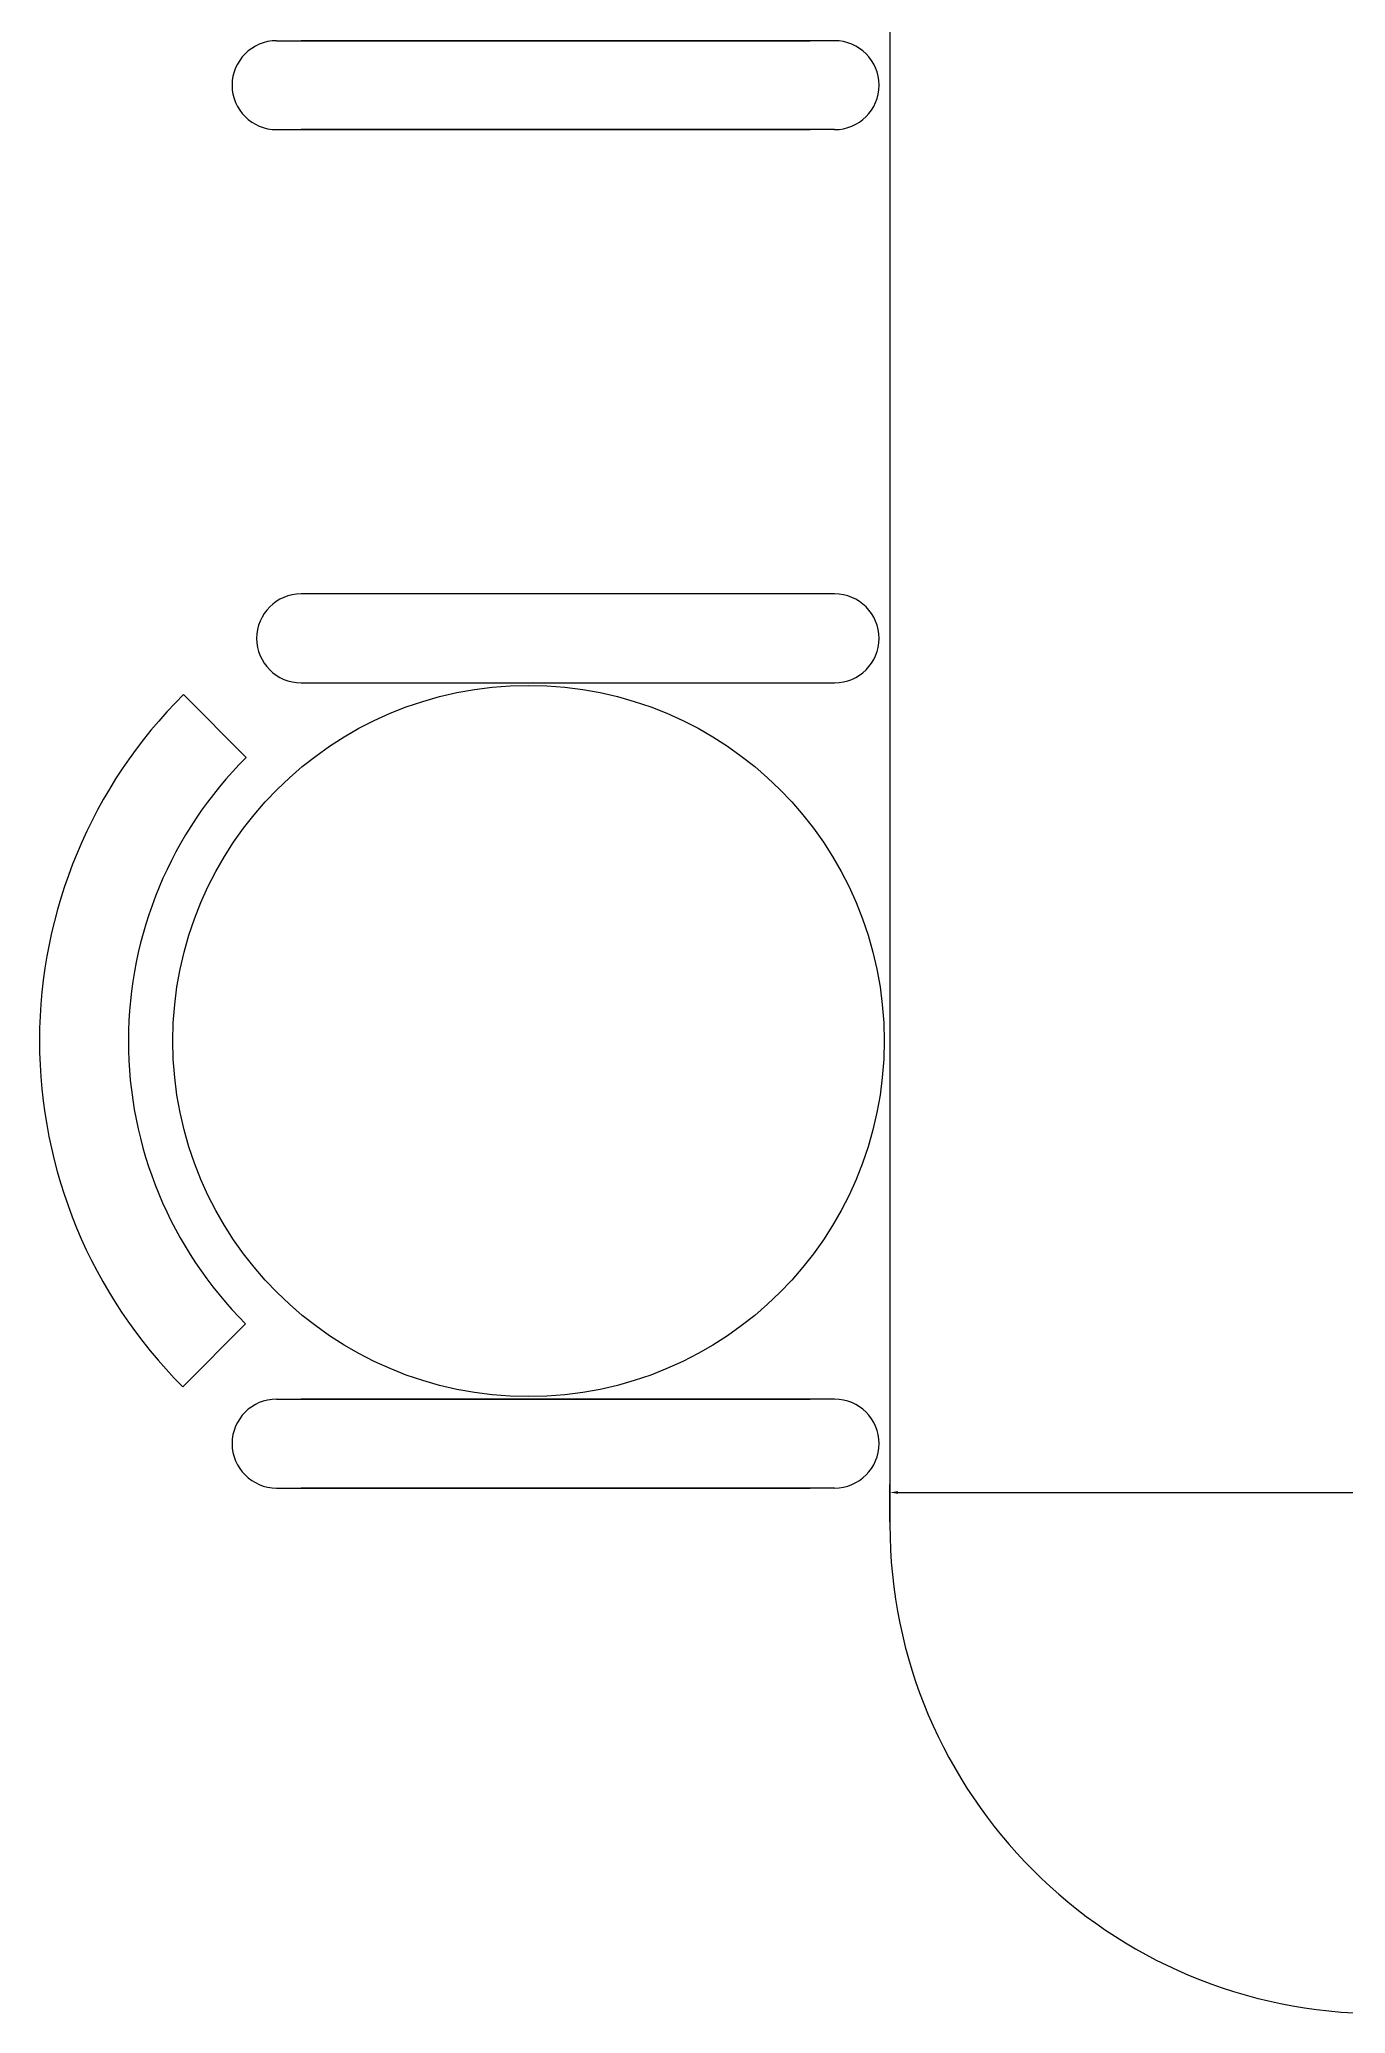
# Model space of a CAD drawing. Header units: inches. Extents: x -97 to 379, y 139 to 535.
# Drawn here: x 227.49 to 256.86, y 312.87 to 357.28 of the extents above; entities that cross this region are included whole.
import ezdxf

# ---------------------------------------------------------------- set-up
doc = ezdxf.new("R2010")
doc.units = ezdxf.units.IN
doc.header["$MEASUREMENT"] = 0
for name, color, linetype in [('chair', 6, 'Continuous'), ('furniture', 80, 'Continuous'), ('table', 202, 'Continuous')]:
    doc.layers.add(name, color=color, linetype=linetype)
doc.styles.add('Annotative', font='Times New Roman.ttf', dxfattribs={"height": 6})
doc.dimstyles.new('textstyle1', dxfattribs={"dimtxt": 0.18, "dimasz": 0.18, "dimexe": 0.18, "dimexo": 0.0625, "dimgap": 0.09, "dimtad": 0, "dimtih": 1, "dimtoh": 1, "dimdec": 4, "dimzin": 0, "dimdsep": 46, "dimlunit": 4, "dimtxsty": 'Annotative', "dimcen": 0.09, "dimadec": 0, "dimazin": 0, "dimtfac": 1, "dimtdec": 4, "dimtofl": 0, "dimtmove": 0, "dimatfit": 3, "dimfxl": 1, "dimtolj": 1, "dimtzin": 0, "dimarcsym": 0})

# ---------------------------------------------------------------- blocks, each defined once
blk = doc.blocks.new('*D42')
at = {"layer": 'Defpoints', "color": 0, "transparency": 16777216}
for p in [(302.615, 324.595), (246.615, 323.873), (302.615, 323.873)]:
    blk.add_point(p, dxfattribs=at)
at = {"layer": 'furniture', "color": 0, "lineweight": -2, "transparency": 16777216}
for p, q in [((246.615, 323.936), (246.615, 324.775)), ((302.615, 323.936), (302.615, 324.775)), ((246.795, 324.595), (266.436, 324.595)), ((302.435, 324.595), (282.794, 324.595))]:
    blk.add_line(p, q, dxfattribs=at)
at = {"layer": 'furniture', "color": 0, "transparency": 16777216}
for points in [[(246.795, 324.625), (246.795, 324.565), (246.615, 324.595)], [(302.435, 324.625), (302.435, 324.565), (302.615, 324.595)]]:
    blk.add_solid(points, dxfattribs=at)
at = {"layer": 'furniture', "color": 0, "transparency": 16777216, "insert": (274.615, 324.595), "char_height": 6, "attachment_point": 5, "style": 'Annotative'}
blk.add_mtext('\\A1;4\'-8"', dxfattribs=at)

msp = doc.modelspace()

# ---------------------------------------------------------------- linework, layer by layer
at = {"layer": 'chair', "color": 6}
for p, q in [((232.8183, 357.25475), (244.8183, 357.25475)), ((245.37068, 357.25475), (233.37068, 357.25475)), ((232.8183, 355.25475), (244.8183, 355.25475)), ((245.37068, 355.25475), (233.37068, 355.25475)), ((245.37068, 344.80956), (233.37068, 344.80956)), ((245.37068, 344.80956), (233.37068, 344.80956)), ((232.13728, 341.13193), (230.7265, 342.54956)), ((232.13728, 341.13193), (230.7265, 342.54956)), ((233.37068, 342.80956), (245.37068, 342.80956)), ((233.37068, 342.80956), (245.37068, 342.80956)), ((232.12321, 328.38723), (230.7093, 326.97272)), ((232.12321, 328.38723), (230.7093, 326.97272)), ((232.8183, 326.69556), (244.8183, 326.69556)), ((232.8183, 326.69556), (244.8183, 326.69556)), ((245.37068, 326.69556), (233.37068, 326.69556)), ((245.37068, 326.69556), (233.37068, 326.69556)), ((232.8183, 324.69556), (244.8183, 324.69556)), ((232.8183, 324.69556), (244.8183, 324.69556)), ((245.37068, 324.69556), (233.37068, 324.69556)), ((245.37068, 324.69556), (233.37068, 324.69556))]:
    msp.add_line(p, q, dxfattribs=at)
msp.add_circle((238.4858, 334.75256), 8, dxfattribs=at)
msp.add_circle((238.4858, 334.75256), 8, dxfattribs=at)
for centre, radius, start, end in [((232.8183, 356.25475), 1, 90, 270), ((245.37068, 356.25475), 1, 270, 90), ((233.37068, 343.80956), 1, 90, 270), ((233.37068, 343.80956), 1, 90, 270), ((245.37068, 343.80956), 1, 270, 90), ((245.37068, 343.80956), 1, 270, 90), ((238.4858, 334.75256), 11, 134.861134, 225.012294), ((238.4858, 334.75256), 11, 134.861134, 225.012294), ((238.4858, 334.75256), 9, 134.861134, 225.012294), ((238.4858, 334.75256), 9, 134.861134, 225.012294), ((232.8183, 325.69556), 1, 90, 270), ((232.8183, 325.69556), 1, 90, 270), ((245.37068, 325.69556), 1, 270, 90), ((245.37068, 325.69556), 1, 270, 90)]:
    msp.add_arc(centre, radius, start, end, dxfattribs=at)
at = {"layer": 'table', "color": 202}
msp.add_line((246.61491, 405.87322), (246.61491, 323.87322), dxfattribs=at)
msp.add_arc((257.61491, 323.87322), 11, 180, 270, dxfattribs=at)

# ---------------------------------------------------------------- dimensions: what is measured, and where the dimension line sits
at = {"layer": 'furniture', "color": 44}
dim = msp.add_linear_dim(base=(302.61491, 324.59497), p1=(246.61491, 323.87322), p2=(302.61491, 323.87322), dimstyle='textstyle1', dxfattribs=at)
dim.commit()
dim.dimension.update_dxf_attribs({"geometry": '*D42', "text_midpoint": (274.61491, 324.59497)})

doc.saveas('drawing.dxf')
